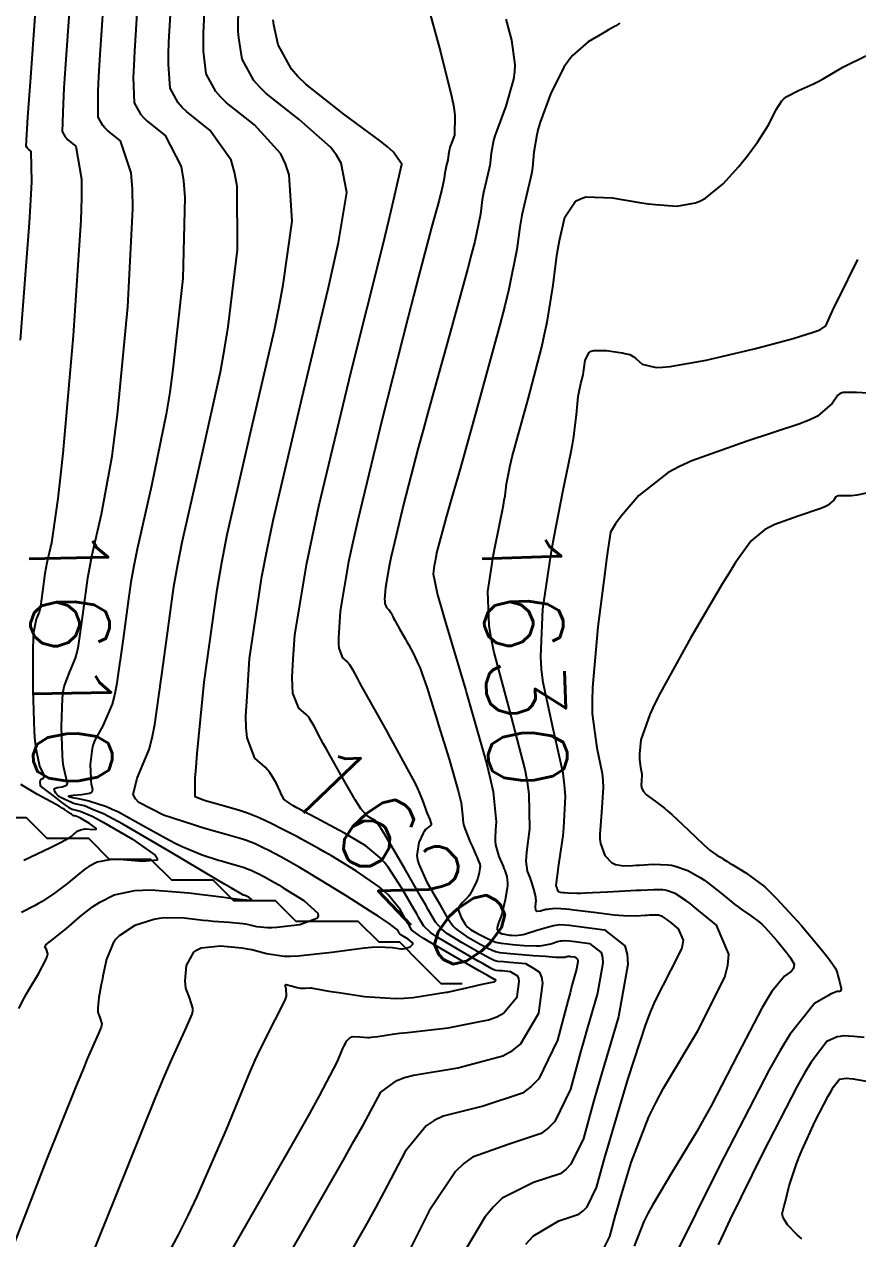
# Model space of a CAD drawing. Header units: metres. Extents: x 837475 to 838479, y 1189012 to 1191015.
# Drawn here: x 837720.9 to 837761.1, y 1190367.7 to 1190426.3 of the extents above; entities that cross this region are included whole.
import ezdxf

# ---------------------------------------------------------------- set-up
doc = ezdxf.new("R2010")
doc.units = ezdxf.units.M
doc.header["$LTSCALE"] = 0.3
for name, color, linetype in [('COTAS 10', 1, 'Continuous'), ('COTAS INT', 252, 'Continuous'), ('DRENAJE', 5, 'Continuous')]:
    doc.layers.add(name, color=color, linetype=linetype)
doc.styles.get("Standard").update_dxf_attribs({"font": 'simplex.shx'})

msp = doc.modelspace()

# ---------------------------------------------------------------- linework, layer by layer
at = {"layer": 'COTAS 10'}
for points in [[(837723.245, 1190428.929), (837722.905, 1190424.142), (837722.845, 1190423.209), (837722.8, 1190422.446), (837722.758, 1190421.109), (837722.894, 1190420.864), (837722.959, 1190420.789), (837723.037, 1190420.712), (837723.422, 1190420.41), (837723.684, 1190418.815), (837723.685, 1190417.923), (837723.655, 1190416.835), (837723.289, 1190411.281), (837722.946, 1190407.426), (837722.782, 1190405.593), (837722.663, 1190404.421), (837722.554, 1190403.425), (837722.241, 1190401.281), (837722.021, 1190400.311), (837721.972, 1190400.055), (837721.928, 1190399.803), (837721.808, 1190398.939), (837721.708, 1190398.228), (837721.675, 1190398.075), (837721.641, 1190397.94), (837721.499, 1190397.606), (837721.38, 1190396.958), (837721.361, 1190396.625), (837721.346, 1190396.225), (837721.34, 1190394.222), (837721.41, 1190392.171), (837721.443, 1190391.74), (837721.482, 1190391.367), (837721.672, 1190390.517), (837721.834, 1190390.142), (837721.855, 1190390.069), (837721.866, 1190390.01), (837721.821, 1190389.911), (837721.732, 1190389.877), (837721.716, 1190389.86), (837721.703, 1190389.839), (837721.686, 1190389.734), (837721.691, 1190389.631), (837721.693, 1190389.611), (837721.694, 1190389.595), (837721.697, 1190389.568), (837721.791, 1190389.493), (837721.85, 1190389.447), (837721.923, 1190389.39), (837722.304, 1190389.093), (837722.711, 1190388.78), (837722.8, 1190388.714), (837722.879, 1190388.657), (837723.08, 1190388.522), (837723.245, 1190388.448), (837723.304, 1190388.429), (837723.365, 1190388.41), (837723.63, 1190388.347), (837724.196, 1190388.103), (837724.448, 1190387.97), (837724.742, 1190387.809), (837726.146, 1190386.993), (837727.239, 1190386.22), (837727.337, 1190386.086), (837727.345, 1190385.987), (837726.635, 1190385.919), (837725.515, 1190386.01), (837725.265, 1190386.012), (837725.041, 1190386.003), (837724.451, 1190385.884), (837724.051, 1190385.679), (837723.948, 1190385.615), (837723.848, 1190385.548), (837723.513, 1190385.282), (837723.149, 1190384.971), (837723.03, 1190384.877), (837722.904, 1190384.778), (837722.384, 1190384.39), (837721.793, 1190383.994), (837721.622, 1190383.891), (837721.448, 1190383.791), (837720.791, 1190383.452)], [(837728.362, 1190362.676), (837731.278, 1190367.765), (837734.128, 1190372.769), (837734.691, 1190373.774), (837735.157, 1190374.614), (837736.026, 1190376.274), (837736.237, 1190376.782), (837736.287, 1190376.897), (837736.334, 1190377), (837736.478, 1190377.279), (837736.649, 1190377.432), (837736.714, 1190377.457), (837736.787, 1190377.474), (837737.113, 1190377.47), (837737.473, 1190377.44), (837737.568, 1190377.44), (837737.66, 1190377.444), (837737.973, 1190377.488), (837738.676, 1190377.592), (837739.013, 1190377.634), (837739.413, 1190377.681), (837741.371, 1190377.897), (837742.728, 1190378.164), (837742.729, 1190378.164), (837743.318, 1190378.279), (837743.71, 1190378.431), (837744.039, 1190378.602), (837744.693, 1190379.387), (837744.79, 1190380.13), (837744.766, 1190380.275), (837744.721, 1190380.394), (837744.378, 1190380.606), (837743.976, 1190380.64), (837743.894, 1190380.648), (837743.825, 1190380.654), (837743.683, 1190380.667), (837743.616, 1190380.683), (837743.595, 1190380.691), (837743.572, 1190380.7), (837743.477, 1190380.744), (837743.164, 1190380.919), (837743.003, 1190381.01), (837742.809, 1190381.12), (837741.841, 1190381.673), (837740.87, 1190382.257), (837740.675, 1190382.386), (837740.511, 1190382.502), (837740.186, 1190382.804), (837739.957, 1190383.208), (837739.854, 1190383.388), (837739.733, 1190383.597), (837739.157, 1190384.598), (837738.468, 1190385.643), (837738.277, 1190385.879), (837738.087, 1190386.093), (837737.398, 1190386.673), (837736.615, 1190387.138), (837736.364, 1190387.28), (837736.1, 1190387.426), (837735.023, 1190388.001), (837734.07, 1190388.51), (837733.884, 1190388.617), (837733.73, 1190388.707), (837733.455, 1190388.909), (837733.361, 1190389.092), (837733.322, 1190389.172), (837733.278, 1190389.265), (837733.069, 1190389.704), (837732.764, 1190390.203), (837732.658, 1190390.333), (837732.542, 1190390.461), (837732.048, 1190390.893), (837731.671, 1190391.881), (837731.629, 1190392.359), (837731.615, 1190392.925), (837731.675, 1190393.878), (837731.789, 1190395.708), (837732.387, 1190399.664), (837732.639, 1190400.969), (837732.929, 1190402.366), (837734.288, 1190408.168), (837735.601, 1190413.593), (837735.862, 1190414.752), (837736.079, 1190415.762), (837736.489, 1190418.168), (837736.208, 1190419.582), (837735.988, 1190419.967), (837735.708, 1190420.348), (837734.182, 1190421.698), (837732.589, 1190422.952), (837732.265, 1190423.272), (837731.993, 1190423.581), (837731.433, 1190424.597), (837731.27, 1190425.628), (837731.248, 1190425.945), (837731.236, 1190426.276), (837731.275, 1190427.588)], [(837745.115, 1190367.462), (837745.479, 1190367.871), (837746.694, 1190368.588), (837747.665, 1190368.91), (837747.876, 1190369.07), (837748.062, 1190369.261), (837748.525, 1190370.206), (837748.939, 1190371.707), (837749.095, 1190372.248), (837749.268, 1190372.844), (837750.039, 1190375.448), (837750.898, 1190378.053), (837751.126, 1190378.649), (837751.35, 1190379.191), (837752.122, 1190380.696), (837752.629, 1190381.7), (837752.685, 1190381.925), (837752.705, 1190382.128), (837752.473, 1190382.673), (837752.068, 1190383.006), (837751.979, 1190383.075), (837751.9, 1190383.134), (837751.698, 1190383.265), (837751.553, 1190383.316), (837751.51, 1190383.325), (837751.466, 1190383.332), (837751.297, 1190383.337), (837751.057, 1190383.324), (837750.968, 1190383.319), (837750.869, 1190383.313), (837750.432, 1190383.29), (837749.814, 1190383.298), (837749.6, 1190383.313), (837749.369, 1190383.334), (837748.382, 1190383.455), (837747.429, 1190383.579), (837747.219, 1190383.602), (837747.032, 1190383.62), (837746.552, 1190383.644), (837746.241, 1190383.621), (837746.161, 1190383.61), (837746.083, 1190383.596), (837745.824, 1190383.529), (837745.64, 1190383.514), (837745.61, 1190383.533), (837745.588, 1190383.562), (837745.583, 1190383.752), (837745.604, 1190384.035), (837745.597, 1190384.123), (837745.586, 1190384.215), (837745.504, 1190384.584), (837745.386, 1190384.957), (837745.352, 1190385.053), (837745.319, 1190385.145), (837745.195, 1190385.448), (837745.134, 1190385.932), (837745.14, 1190386.137), (837745.157, 1190386.374), (837745.3, 1190387.487), (837745.277, 1190389.169), (837745.188, 1190389.765), (837745.065, 1190390.417), (837744.323, 1190393.239), (837743.572, 1190396.053), (837743.442, 1190396.7), (837743.347, 1190397.29), (837743.286, 1190398.941), (837743.466, 1190400.198), (837743.522, 1190400.539), (837743.581, 1190400.876), (837743.818, 1190402.07), (837744.029, 1190403.1), (837744.071, 1190403.333), (837744.107, 1190403.545), (837744.181, 1190404.126), (837744.358, 1190405.017), (837744.459, 1190405.425), (837744.583, 1190405.902), (837744.742, 1190406.479), (837745.218, 1190408.209), (837745.879, 1190410.731), (837746.019, 1190411.346), (837746.14, 1190411.923), (837746.422, 1190413.704), (837746.606, 1190415.145), (837746.665, 1190415.509), (837746.728, 1190415.857), (837746.986, 1190416.986), (837747.509, 1190417.756), (837747.74, 1190417.877), (837748.007, 1190417.959), (837749.281, 1190417.923), (837750.68, 1190417.681), (837751.026, 1190417.634), (837751.355, 1190417.594), (837752.393, 1190417.52), (837753.295, 1190417.672), (837753.538, 1190417.775), (837753.778, 1190417.905), (837754.62, 1190418.595), (837755.377, 1190419.427), (837755.562, 1190419.647), (837755.738, 1190419.863), (837756.287, 1190420.603), (837756.714, 1190421.273), (837756.813, 1190421.444), (837756.904, 1190421.609), (837757.161, 1190422.152), (837757.451, 1190422.601), (837757.563, 1190422.708), (837757.689, 1190422.806), (837758.254, 1190423.097), (837758.98, 1190423.413), (837759.206, 1190423.528), (837759.443, 1190423.655), (837760.391, 1190424.211), (837761.507, 1190424.763)], [(837758.419, 1190367.728), (837758.199, 1190367.917), (837757.726, 1190368.406), (837757.551, 1190368.692), (837757.519, 1190368.754), (837757.495, 1190368.807), (837757.467, 1190368.934), (837757.531, 1190369.185), (837757.565, 1190369.317), (837757.606, 1190369.476), (837757.812, 1190370.273), (837758.158, 1190371.344), (837758.287, 1190371.675), (837758.43, 1190372.022), (837759.067, 1190373.399), (837759.691, 1190374.607), (837759.826, 1190374.847), (837759.944, 1190375.046), (837760.235, 1190375.423), (837760.573, 1190375.47), (837760.721, 1190375.461), (837760.894, 1190375.442), (837761.713, 1190375.295)]]:
    msp.add_lwpolyline(points, dxfattribs=at)
at = {"layer": 'COTAS INT'}
for points in [[(837720.662, 1190378.824), (837720.943, 1190379.368), (837721.041, 1190379.545), (837721.148, 1190379.733), (837721.61, 1190380.509), (837721.985, 1190381.206), (837722.039, 1190381.345), (837722.07, 1190381.46), (837722.001, 1190381.678), (837721.922, 1190381.797), (837721.948, 1190381.849), (837721.994, 1190381.909), (837722.333, 1190382.197), (837722.82, 1190382.57), (837722.96, 1190382.684), (837723.102, 1190382.802), (837723.633, 1190383.269), (837724.215, 1190383.731), (837724.389, 1190383.847), (837724.568, 1190383.958), (837725.263, 1190384.315), (837726.259, 1190384.525), (837726.629, 1190384.543), (837727.04, 1190384.544), (837728.861, 1190384.4), (837730.55, 1190384.193), (837730.876, 1190384.153), (837731.142, 1190384.121), (837731.592, 1190384.068), (837731.637, 1190384.064), (837731.648, 1190384.062), (837731.657, 1190384.06), (837731.685, 1190384.053), (837731.72, 1190384.05), (837731.735, 1190384.05), (837731.751, 1190384.051), (837731.829, 1190384.061), (837731.886, 1190384.081), (837731.89, 1190384.09), (837731.889, 1190384.099), (837731.842, 1190384.142), (837731.773, 1190384.185), (837731.758, 1190384.194), (837731.744, 1190384.202), (837731.71, 1190384.222), (837731.689, 1190384.233), (837731.684, 1190384.235), (837731.679, 1190384.238), (837731.665, 1190384.244), (837731.645, 1190384.252), (837731.639, 1190384.254), (837731.615, 1190384.261), (837731.58, 1190384.271), (837731.569, 1190384.274), (837731.556, 1190384.278), (837731.501, 1190384.296), (837730.92, 1190384.63), (837730.576, 1190384.833), (837730.152, 1190385.085), (837727.958, 1190386.392), (837725.676, 1190387.717), (837725.196, 1190387.978), (837724.782, 1190388.194), (837724.189, 1190388.446), (837723.836, 1190388.595), (837723.376, 1190388.705), (837723.268, 1190388.738), (837723.168, 1190388.771), (837722.88, 1190388.9), (837722.689, 1190389.011), (837722.652, 1190389.034), (837722.62, 1190389.052), (837722.56, 1190389.09), (837722.533, 1190389.118), (837722.523, 1190389.13), (837722.511, 1190389.144), (837722.457, 1190389.213), (837722.407, 1190389.292), (837722.397, 1190389.312), (837722.389, 1190389.332), (837722.374, 1190389.401), (837722.431, 1190389.459), (837722.467, 1190389.473), (837722.513, 1190389.486), (837722.755, 1190389.522), (837722.967, 1190389.605), (837722.995, 1190389.648), (837723.009, 1190389.698), (837722.946, 1190389.951), (837722.82, 1190390.515), (837722.794, 1190390.762), (837722.772, 1190391.048), (837722.726, 1190392.407), (837722.773, 1190393.793), (837722.81, 1190394.095), (837722.856, 1190394.362), (837723.111, 1190395.032), (837723.405, 1190395.724), (837723.477, 1190396.004), (837723.544, 1190396.324), (837723.752, 1190397.797), (837724, 1190399.592), (837724.092, 1190400.114), (837724.195, 1190400.646), (837724.65, 1190402.658), (837725.164, 1190405.458), (837725.303, 1190406.488), (837725.423, 1190407.472), (837725.441, 1190407.627), (837725.929, 1190412.658), (837726.166, 1190417.385), (837726.146, 1190418.331), (837726.089, 1190419.121), (837725.574, 1190420.667), (837724.948, 1190421.16), (837724.82, 1190421.286), (837724.713, 1190421.407), (837724.493, 1190421.807), (837724.494, 1190423.083), (837724.526, 1190423.756), (837724.571, 1190424.569), (837724.851, 1190428.661)], [(837720.745, 1190411.061), (837721.18, 1190416.714), (837721.249, 1190417.803), (837721.294, 1190418.686), (837721.27, 1190420.152), (837721.127, 1190420.264), (837721.098, 1190420.293), (837721.074, 1190420.321), (837721.024, 1190420.412), (837721.106, 1190421.81), (837721.165, 1190422.662), (837721.239, 1190423.715), (837721.64, 1190429.197)], [(837726.457, 1190428.393), (837726.238, 1190424.996), (837726.206, 1190424.303), (837726.188, 1190423.719), (837726.228, 1190422.504), (837726.533, 1190421.951), (837726.682, 1190421.783), (837726.858, 1190421.608), (837727.726, 1190420.925), (837728.494, 1190419.428), (837728.606, 1190418.74), (837728.676, 1190417.934), (837728.569, 1190414.036), (837728.1, 1190409.661), (837727.943, 1190408.554), (837727.773, 1190407.492), (837727.06, 1190404.036), (837726.368, 1190400.981), (837726.213, 1190400.173), (837726.073, 1190399.381), (837725.963, 1190398.578), (837725.697, 1190396.656), (837725.38, 1190394.419), (837725.278, 1190393.934), (837725.169, 1190393.508), (837724.723, 1190392.458), (837724.332, 1190391.765), (837724.259, 1190391.565), (837724.2, 1190391.361), (837724.112, 1190390.592), (837724.135, 1190389.924), (837724.146, 1190389.784), (837724.158, 1190389.663), (837724.22, 1190389.386), (837724.184, 1190389.255), (837724.135, 1190389.226), (837724.069, 1190389.2), (837723.689, 1190389.133), (837723.294, 1190389.094), (837723.219, 1190389.087), (837723.158, 1190389.08), (837723.062, 1190389.068), (837723.063, 1190389.065), (837723.063, 1190389.064), (837723.064, 1190389.062), (837723.067, 1190389.058), (837723.074, 1190389.051), (837723.077, 1190389.05), (837723.088, 1190389.043), (837723.242, 1190389.008), (837723.335, 1190388.988), (837723.449, 1190388.965), (837724.042, 1190388.844), (837724.894, 1190388.569), (837725.137, 1190388.464), (837725.172, 1190388.448), (837725.467, 1190388.307), (837726.682, 1190387.638), (837727.926, 1190386.94), (837728.24, 1190386.782), (837728.54, 1190386.639), (837729.511, 1190386.247), (837730.299, 1190385.99), (837730.483, 1190385.932), (837730.653, 1190385.88), (837731.142, 1190385.738), (837731.491, 1190385.638), (837731.573, 1190385.613), (837731.648, 1190385.588), (837731.862, 1190385.504), (837732.065, 1190385.408), (837732.132, 1190385.374), (837732.205, 1190385.338), (837732.507, 1190385.183), (837733.002, 1190384.902), (837733.196, 1190384.786), (837733.414, 1190384.654), (837734.407, 1190384.04), (837735.079, 1190383.421), (837735.095, 1190383.287), (837735.037, 1190383.168), (837734.212, 1190382.87), (837733.1, 1190382.736), (837732.862, 1190382.72), (837732.653, 1190382.713), (837732.147, 1190382.766), (837731.754, 1190382.866), (837731.616, 1190382.89), (837731.465, 1190382.911), (837730.814, 1190382.971), (837730.034, 1190383.032), (837729.802, 1190383.054), (837729.563, 1190383.078), (837728.641, 1190383.183), (837727.687, 1190383.201), (837727.428, 1190383.171), (837727.172, 1190383.125), (837726.264, 1190382.83), (837725.51, 1190382.34), (837725.35, 1190382.171), (837725.211, 1190381.987), (837724.889, 1190381.202), (837724.722, 1190380.384), (837724.681, 1190380.18), (837724.642, 1190379.985), (837724.523, 1190379.363), (837724.469, 1190378.867), (837724.472, 1190378.752), (837724.483, 1190378.647), (837724.584, 1190378.351), (837724.663, 1190378.093), (837724.66, 1190378.012), (837724.645, 1190377.927), (837724.499, 1190377.587), (837723.981, 1190376.43), (837723.732, 1190375.83), (837723.436, 1190375.109), (837721.984, 1190371.496), (837720.464, 1190367.554)], [(837723.379, 1190364.911), (837725.327, 1190369.727), (837727.249, 1190374.491), (837727.649, 1190375.458), (837727.993, 1190376.271), (837728.759, 1190377.933), (837729.023, 1190378.55), (837729.05, 1190378.704), (837729.056, 1190378.851), (837728.913, 1190379.319), (837728.722, 1190379.818), (837728.698, 1190379.983), (837728.687, 1190380.16), (837728.755, 1190380.9), (837729.099, 1190381.543), (837729.262, 1190381.659), (837729.455, 1190381.749), (837730.396, 1190381.851), (837731.426, 1190381.749), (837731.674, 1190381.711), (837731.906, 1190381.669), (837732.61, 1190381.479), (837733.456, 1190381.357), (837733.778, 1190381.358), (837734.137, 1190381.374), (837735.752, 1190381.554), (837737.335, 1190381.756), (837737.675, 1190381.785), (837737.972, 1190381.803), (837738.69, 1190381.772), (837739.087, 1190381.71), (837739.182, 1190381.71), (837739.271, 1190381.716), (837739.323, 1190381.732), (837739.538, 1190381.796), (837739.659, 1190381.931), (837739.657, 1190381.972), (837739.638, 1190382.014), (837739.441, 1190382.176), (837739.197, 1190382.319), (837739.149, 1190382.348), (837739.11, 1190382.373), (837739.042, 1190382.424), (837739.018, 1190382.465), (837739.007, 1190382.484), (837738.995, 1190382.505), (837738.935, 1190382.609), (837738.517, 1190382.934), (837738.278, 1190383.095), (837737.986, 1190383.288), (837737.61, 1190383.527), (837736.487, 1190384.24), (837734.875, 1190385.235), (837734.512, 1190385.453), (837734.185, 1190385.647), (837733.304, 1190386.144), (837732.721, 1190386.443), (837732.451, 1190386.578), (837732.059, 1190386.764), (837731.645, 1190386.925), (837731.501, 1190386.973), (837731.344, 1190387.023), (837730.669, 1190387.215), (837729.742, 1190387.483), (837729.427, 1190387.581), (837729.085, 1190387.688), (837727.637, 1190388.159), (837726.461, 1190388.758), (837726.29, 1190388.946), (837726.186, 1190389.143), (837726.373, 1190389.936), (837726.947, 1190391.312), (837727.089, 1190391.877), (837727.222, 1190392.522), (837727.641, 1190395.514), (837728.145, 1190399.17), (837728.333, 1190400.232), (837728.542, 1190401.316), (837729.469, 1190405.413), (837730.383, 1190409.526), (837730.583, 1190410.62), (837730.76, 1190411.694), (837731.209, 1190415.413), (837731.187, 1190418.483), (837731.067, 1190419.149), (837730.898, 1190419.735), (837729.878, 1190421.183), (837728.768, 1190422.056), (837728.543, 1190422.279), (837728.353, 1190422.494), (837727.963, 1190423.202), (837727.882, 1190424.355), (837727.887, 1190424.851), (837727.904, 1190425.423), (837728.063, 1190428.125)], [(837726.499, 1190364.475), (837728.362, 1190367.914), (837728.826, 1190368.843), (837729.268, 1190369.763), (837730.677, 1190373), (837731.804, 1190375.74), (837732.068, 1190376.346), (837732.312, 1190376.885), (837733.019, 1190378.28), (837733.45, 1190379.098), (837733.52, 1190379.273), (837733.568, 1190379.426), (837733.563, 1190379.795), (837733.509, 1190379.952), (837733.527, 1190379.971), (837733.559, 1190379.981), (837733.791, 1190379.929), (837734.093, 1190379.84), (837734.168, 1190379.825), (837734.24, 1190379.816), (837734.47, 1190379.817), (837734.692, 1190379.828), (837734.759, 1190379.825), (837734.828, 1190379.818), (837735.096, 1190379.769), (837735.611, 1190379.672), (837735.835, 1190379.635), (837736.095, 1190379.594), (837737.33, 1190379.41), (837738.828, 1190379.312), (837739.253, 1190379.325), (837739.683, 1190379.356), (837741.277, 1190379.612), (837741.334, 1190379.625), (837742.605, 1190379.912), (837742.868, 1190379.97), (837743.085, 1190380.018), (837743.494, 1190380.1), (837743.587, 1190380.118), (837743.605, 1190380.125), (837743.621, 1190380.133), (837743.652, 1190380.171), (837743.657, 1190380.206), (837743.656, 1190380.213), (837743.653, 1190380.219), (837743.637, 1190380.229), (837743.618, 1190380.23), (837743.614, 1190380.231), (837743.611, 1190380.231), (837743.604, 1190380.232), (837743.601, 1190380.233), (837743.599, 1190380.233), (837743.594, 1190380.235), (837743.292, 1190380.408), (837742.869, 1190380.65), (837741.642, 1190381.352), (837740.404, 1190382.076), (837740.162, 1190382.224), (837739.964, 1190382.349), (837739.614, 1190382.614), (837739.487, 1190382.837), (837739.43, 1190382.936), (837739.364, 1190383.051), (837739.046, 1190383.604), (837738.492, 1190384.288), (837738.278, 1190384.487), (837738.036, 1190384.69), (837736.942, 1190385.457), (837735.736, 1190386.191), (837735.423, 1190386.375), (837735.12, 1190386.549), (837734.3, 1190386.997), (837734.102, 1190387.104), (837733.237, 1190387.548), (837733.03, 1190387.652), (837732.836, 1190387.748), (837732.256, 1190388.024), (837731.686, 1190388.251), (837731.499, 1190388.315), (837731.299, 1190388.38), (837730.473, 1190388.618), (837729.722, 1190388.829), (837729.569, 1190388.876), (837729.44, 1190388.919), (837729.175, 1190389.031), (837729.175, 1190389.929), (837729.213, 1190390.467), (837729.268, 1190391.129), (837729.606, 1190394.567), (837730.226, 1190399.03), (837730.459, 1190400.339), (837730.718, 1190401.681), (837731.878, 1190406.791), (837732.992, 1190411.56), (837733.222, 1190412.686), (837733.419, 1190413.728), (837733.849, 1190416.791), (837733.697, 1190419.033), (837733.528, 1190419.558), (837733.303, 1190420.041), (837732.03, 1190421.441), (837730.679, 1190422.504), (837730.404, 1190422.776), (837730.173, 1190423.037), (837729.698, 1190423.9), (837729.576, 1190424.991), (837729.567, 1190425.398), (837729.57, 1190425.85), (837729.669, 1190427.857)], [(837740.366, 1190427.238), (837741, 1190424.958), (837741.551, 1190422.754), (837741.637, 1190422.287), (837741.695, 1190421.882), (837741.664, 1190420.936), (837741.488, 1190420.468), (837741.454, 1190420.364), (837741.426, 1190420.271), (837741.38, 1190420.028), (837741.364, 1190419.845), (837741.355, 1190419.789), (837741.344, 1190419.732), (837741.292, 1190419.51), (837741.234, 1190419.266), (837741.221, 1190419.195), (837741.208, 1190419.123), (837741.172, 1190418.851), (837741.062, 1190418.317), (837741.003, 1190418.08), (837740.931, 1190417.805), (837740.568, 1190416.488), (837739.932, 1190414.116), (837739.688, 1190413.176), (837739.415, 1190412.112), (837738.184, 1190407.243), (837737.007, 1190402.373), (837736.769, 1190401.308), (837736.568, 1190400.367), (837736.157, 1190397.991), (837736.075, 1190396.688), (837736.082, 1190396.423), (837736.101, 1190396.2), (837736.278, 1190395.737), (837736.509, 1190395.535), (837736.563, 1190395.475), (837736.613, 1190395.414), (837736.756, 1190395.18), (837736.977, 1190394.754), (837737.077, 1190394.571), (837737.192, 1190394.361), (837737.746, 1190393.367), (837738.386, 1190392.222), (837738.556, 1190391.916), (837738.723, 1190391.616), (837739.299, 1190390.57), (837739.771, 1190389.678), (837739.872, 1190389.473), (837739.928, 1190389.356), (837739.959, 1190389.288), (837740.169, 1190388.771), (837740.292, 1190388.405), (837740.326, 1190388.313), (837740.359, 1190388.226), (837740.478, 1190387.947), (837740.544, 1190387.74), (837740.544, 1190387.698), (837740.535, 1190387.662), (837740.439, 1190387.588), (837740.273, 1190387.455), (837740.221, 1190387.381), (837740.166, 1190387.292), (837739.946, 1190386.84), (837739.862, 1190386.207), (837739.893, 1190386.004), (837739.948, 1190385.789), (837740.344, 1190384.914), (837740.829, 1190384.068), (837740.941, 1190383.873), (837741.043, 1190383.693), (837741.33, 1190383.184), (837741.605, 1190382.807), (837741.7, 1190382.711), (837741.802, 1190382.619), (837742.239, 1190382.315), (837742.69, 1190382.061), (837742.802, 1190381.999), (837742.908, 1190381.94), (837743.244, 1190381.761), (837743.517, 1190381.633), (837743.584, 1190381.607), (837743.647, 1190381.585), (837743.842, 1190381.538), (837744.195, 1190381.504), (837744.357, 1190381.489), (837744.548, 1190381.472), (837745.47, 1190381.393), (837746.067, 1190381.348), (837746.377, 1190381.324), (837746.558, 1190381.313), (837746.708, 1190381.306), (837746.997, 1190381.312), (837747.076, 1190381.337), (837747.094, 1190381.342), (837747.11, 1190381.345), (837747.154, 1190381.352), (837747.22, 1190381.347), (837747.251, 1190381.344), (837747.286, 1190381.339), (837747.458, 1190381.316), (837747.598, 1190381.207), (837747.613, 1190381.149), (837747.619, 1190381.078), (837747.554, 1190380.722), (837747.334, 1190379.932), (837747.242, 1190379.588), (837747.136, 1190379.189), (837746.639, 1190377.297), (837745.732, 1190375.444), (837745.367, 1190375.07), (837744.954, 1190374.756), (837743.05, 1190374.125), (837741.119, 1190373.644), (837740.689, 1190373.425), (837740.304, 1190373.168), (837739.287, 1190371.929), (837738.266, 1190369.968), (837737.877, 1190369.256), (837737.442, 1190368.469), (837735.488, 1190365.019)], [(837733.722, 1190366.983), (837736.305, 1190371.507), (837736.825, 1190372.426), (837737.261, 1190373.201), (837738.128, 1190374.792), (837738.888, 1190375.366), (837739.256, 1190375.5), (837739.692, 1190375.622), (837741.835, 1190375.971), (837744.007, 1190376.543), (837744.462, 1190376.806), (837744.853, 1190377.114), (837745.734, 1190378.603), (837745.923, 1190380.053), (837745.877, 1190380.337), (837745.789, 1190380.569), (837745.462, 1190380.771), (837745.118, 1190380.983), (837744.334, 1190381.05), (837744.174, 1190381.064), (837744.04, 1190381.076), (837743.763, 1190381.103), (837743.632, 1190381.134), (837743.589, 1190381.149), (837743.545, 1190381.167), (837743.361, 1190381.253), (837743.036, 1190381.43), (837742.902, 1190381.504), (837742.75, 1190381.59), (837742.04, 1190381.994), (837741.336, 1190382.438), (837741.187, 1190382.549), (837741.058, 1190382.655), (837740.758, 1190382.994), (837740.426, 1190383.579), (837740.277, 1190383.839), (837740.103, 1190384.142), (837739.267, 1190385.593), (837738.444, 1190386.997), (837738.277, 1190387.271), (837738.137, 1190387.495), (837737.853, 1190387.889), (837737.728, 1190387.963), (837737.688, 1190387.986), (837737.646, 1190388.009), (837737.474, 1190388.101), (837737.163, 1190388.465), (837737.034, 1190388.66), (837736.885, 1190388.896), (837736.189, 1190390.09), (837735.494, 1190391.339), (837735.346, 1190391.61), (837735.218, 1190391.849), (837734.913, 1190392.442), (837734.688, 1190392.808), (837734.611, 1190392.904), (837734.526, 1190392.998), (837734.163, 1190393.315), (837733.886, 1190394.04), (837733.855, 1190394.391), (837733.845, 1190394.807), (837733.9, 1190395.674), (837733.973, 1190396.85), (837734.548, 1190400.297), (837734.819, 1190401.599), (837735.139, 1190403.05), (837736.697, 1190409.545), (837738.211, 1190415.627), (837738.502, 1190416.818), (837738.738, 1190417.796), (837739.129, 1190419.545), (837738.718, 1190420.132), (837738.449, 1190420.375), (837738.112, 1190420.654), (837736.334, 1190421.956), (837734.499, 1190423.4), (837734.126, 1190423.769), (837733.812, 1190424.124), (837733.168, 1190425.295), (837732.964, 1190426.264), (837732.929, 1190426.492)], [(837744.145, 1190426.53), (837744.425, 1190425.523), (837744.58, 1190424.334), (837744.563, 1190423.991), (837744.52, 1190423.642), (837744.148, 1190422.333), (837743.709, 1190421.167), (837743.624, 1190420.908), (837743.555, 1190420.676), (837743.44, 1190420.07), (837743.399, 1190419.612), (837743.377, 1190419.475), (837743.351, 1190419.332), (837743.22, 1190418.778), (837743.077, 1190418.17), (837743.043, 1190417.994), (837743.012, 1190417.814), (837742.922, 1190417.135), (837742.647, 1190415.805), (837742.499, 1190415.215), (837742.32, 1190414.529), (837741.415, 1190411.247), (837740.403, 1190407.623), (837740.158, 1190406.721), (837739.927, 1190405.863), (837739.216, 1190403.128), (837738.708, 1190401.025), (837738.605, 1190400.565), (837738.518, 1190400.158), (837738.34, 1190399.133), (837738.305, 1190398.57), (837738.308, 1190398.455), (837738.316, 1190398.359), (837738.393, 1190398.159), (837738.493, 1190398.072), (837738.516, 1190398.046), (837738.537, 1190398.02), (837738.599, 1190397.919), (837738.695, 1190397.735), (837738.738, 1190397.656), (837738.787, 1190397.565), (837739.027, 1190397.136), (837739.303, 1190396.641), (837739.376, 1190396.509), (837739.448, 1190396.379), (837739.697, 1190395.928), (837739.943, 1190395.408), (837740.014, 1190395.236), (837740.085, 1190395.05), (837740.35, 1190394.276), (837740.677, 1190393.23), (837740.787, 1190392.873), (837740.906, 1190392.487), (837741.408, 1190390.85), (837741.848, 1190389.325), (837741.928, 1190389.01), (837741.99, 1190388.741), (837742.064, 1190388.159), (837742.093, 1190387.789), (837742.128, 1190387.654), (837742.173, 1190387.506), (837742.432, 1190386.855), (837742.537, 1190386.622), (837742.705, 1190386.241), (837742.759, 1190386.116), (837742.804, 1190386.011), (837742.891, 1190385.793), (837742.902, 1190385.675), (837742.901, 1190385.632), (837742.896, 1190385.585), (837742.862, 1190385.38), (837742.789, 1190385.122), (837742.76, 1190385.042), (837742.727, 1190384.958), (837742.578, 1190384.624), (837742.389, 1190384.3), (837742.331, 1190384.222), (837742.272, 1190384.15), (837742.038, 1190383.933), (837741.879, 1190383.713), (837741.867, 1190383.639), (837741.868, 1190383.559), (837741.988, 1190383.221), (837742.184, 1190382.903), (837742.234, 1190382.835), (837742.281, 1190382.776), (837742.437, 1190382.637), (837742.63, 1190382.531), (837742.701, 1190382.493), (837742.78, 1190382.451), (837743.127, 1190382.27), (837743.49, 1190382.1), (837743.579, 1190382.065), (837743.663, 1190382.036), (837743.921, 1190381.974), (837744.229, 1190381.942), (837744.343, 1190381.931), (837744.47, 1190381.919), (837745.034, 1190381.87), (837745.624, 1190381.85), (837745.768, 1190381.857), (837745.904, 1190381.869), (837746.322, 1190381.956), (837746.64, 1190382.055), (837746.712, 1190382.074), (837746.777, 1190382.089), (837746.85, 1190382.101), (837746.953, 1190382.116), (837747.221, 1190382.096), (837747.343, 1190382.082), (837747.487, 1190382.064), (837748.18, 1190381.97), (837748.743, 1190381.532), (837748.806, 1190381.297), (837748.827, 1190381.013), (837748.566, 1190379.577), (837748.047, 1190377.796), (837747.905, 1190377.294), (837747.765, 1190376.789), (837747.268, 1190374.934), (837746.509, 1190373.383), (837746.204, 1190373.07), (837745.858, 1190372.808), (837744.265, 1190372.28), (837742.547, 1190371.666), (837742.122, 1190371.349), (837741.719, 1190370.969), (837740.447, 1190369.067), (837739.27, 1190366.735)], [(837749.65, 1190426.334), (837749.449, 1190426.206), (837749.104, 1190426.01), (837748.968, 1190425.932), (837748.815, 1190425.844), (837748.117, 1190425.443), (837747.344, 1190424.77), (837747.145, 1190424.512), (837746.951, 1190424.222), (837746.302, 1190422.914), (837745.808, 1190421.563), (837745.712, 1190421.247), (837745.634, 1190420.956), (837745.499, 1190420.112), (837745.434, 1190419.38), (837745.399, 1190419.16), (837745.358, 1190418.933), (837745.148, 1190418.047), (837744.919, 1190417.074), (837744.865, 1190416.792), (837744.816, 1190416.505), (837744.672, 1190415.419), (837744.294, 1190413.514), (837744.097, 1190412.71), (837743.86, 1190411.786), (837742.67, 1190407.447), (837742.377, 1190406.409), (837741.938, 1190404.854), (837741.502, 1190403.311), (837741.278, 1190402.514), (837741.098, 1190401.869), (837740.809, 1190400.799), (837740.795, 1190400.686), (837740.788, 1190400.645), (837740.78, 1190400.6), (837740.739, 1190400.401), (837740.693, 1190400.17), (837740.671, 1190400.038), (837740.636, 1190399.795), (837740.86, 1190398.781), (837741.012, 1190398.229), (837741.203, 1190397.559), (837742.22, 1190394.16), (837742.257, 1190394.033), (837743.217, 1190390.654), (837743.397, 1190389.916), (837743.534, 1190389.28), (837743.682, 1190387.823), (837743.653, 1190387.439), (837743.625, 1190387.081), (837743.634, 1190386.896), (837743.654, 1190386.719), (837743.813, 1190386.152), (837744.012, 1190385.693), (837744.056, 1190385.584), (837744.095, 1190385.484), (837744.197, 1190385.188), (837744.229, 1190384.87), (837744.228, 1190384.848), (837744.223, 1190384.755), (837744.212, 1190384.629), (837744.121, 1190384.075), (837743.991, 1190383.521), (837743.956, 1190383.394), (837743.921, 1190383.278), (837743.798, 1190382.953), (837743.724, 1190382.736), (837743.721, 1190382.687), (837743.724, 1190382.642), (837743.799, 1190382.525), (837743.929, 1190382.452), (837743.967, 1190382.436), (837744.006, 1190382.423), (837744.157, 1190382.391), (837744.321, 1190382.373), (837744.368, 1190382.368), (837744.416, 1190382.363), (837744.597, 1190382.347), (837744.871, 1190382.376), (837744.978, 1190382.4), (837745.099, 1190382.431), (837745.647, 1190382.6), (837746.204, 1190382.773), (837746.207, 1190382.774), (837746.33, 1190382.806), (837746.443, 1190382.833), (837746.753, 1190382.88), (837747.222, 1190382.844), (837747.436, 1190382.82), (837747.688, 1190382.789), (837748.901, 1190382.625), (837749.889, 1190381.857), (837749.998, 1190381.445), (837750.036, 1190380.948), (837749.578, 1190378.432), (837748.759, 1190375.66), (837748.569, 1190375.001), (837748.394, 1190374.389), (837747.896, 1190372.57), (837747.286, 1190371.322), (837747.04, 1190371.07), (837746.761, 1190370.859), (837745.479, 1190370.434), (837743.974, 1190369.688), (837743.554, 1190369.274), (837743.134, 1190368.771), (837741.606, 1190366.205)], [(837748.839, 1190367.2), (837749.154, 1190367.843), (837749.435, 1190368.863), (837749.541, 1190369.231), (837749.659, 1190369.636), (837750.183, 1190371.407), (837751.044, 1190373.605), (837751.373, 1190374.28), (837751.741, 1190374.983), (837753.401, 1190377.761), (837754.706, 1190380.345), (837754.85, 1190380.926), (837754.901, 1190381.448), (837754.303, 1190382.851), (837753.261, 1190383.708), (837753.032, 1190383.886), (837752.829, 1190384.038), (837752.308, 1190384.376), (837751.935, 1190384.508), (837751.825, 1190384.531), (837751.711, 1190384.548), (837751.276, 1190384.56), (837750.658, 1190384.526), (837750.429, 1190384.514), (837750.175, 1190384.5), (837749.05, 1190384.438), (837747.975, 1190384.388), (837747.753, 1190384.381), (837747.563, 1190384.376), (837747.151, 1190384.385), (837746.974, 1190384.408), (837746.933, 1190384.412), (837746.896, 1190384.415), (837746.789, 1190384.419), (837746.716, 1190384.437), (837746.699, 1190384.45), (837746.684, 1190384.465), (837746.644, 1190384.548), (837746.615, 1190384.641), (837746.608, 1190384.663), (837746.6, 1190384.684), (837746.576, 1190384.745), (837746.615, 1190385.145), (837746.647, 1190385.379), (837746.689, 1190385.666), (837746.918, 1190387.151), (837746.939, 1190387.536), (837747.019, 1190389.059), (837746.98, 1190389.613), (837746.912, 1190390.179), (837746.426, 1190392.317), (837745.94, 1190394.548), (837745.873, 1190395.172), (837745.834, 1190395.799), (837745.936, 1190398.087), (837746.261, 1190400.357), (837746.362, 1190400.973), (837746.469, 1190401.583), (837746.896, 1190403.74), (837747.277, 1190405.599), (837747.355, 1190406.022), (837747.42, 1190406.404), (837747.44, 1190406.558), (837747.553, 1190407.453), (837747.618, 1190408.164), (837747.641, 1190408.335), (837747.665, 1190408.494), (837747.767, 1190408.97), (837747.868, 1190409.387), (837747.892, 1190409.509), (837747.913, 1190409.632), (837747.976, 1190410.098), (837748.164, 1190410.462), (837748.265, 1190410.522), (837748.388, 1190410.563), (837749.006, 1190410.563), (837749.638, 1190410.461), (837749.768, 1190410.437), (837749.88, 1190410.417), (837750.122, 1190410.361), (837750.284, 1190410.266), (837750.345, 1190410.221), (837750.412, 1190410.167), (837750.713, 1190409.905), (837751.397, 1190409.741), (837751.707, 1190409.75), (837752.068, 1190409.783), (837753.806, 1190410.094), (837755.712, 1190410.536), (837756.179, 1190410.65), (837756.619, 1190410.761), (837757.993, 1190411.131), (837758.967, 1190411.437), (837759.156, 1190411.508), (837759.31, 1190411.572), (837759.575, 1190411.753), (837759.833, 1190412.327), (837759.983, 1190412.639), (837760.166, 1190413.017), (837761.111, 1190414.938)], [(837761.88, 1190408.488), (837761.052, 1190408.531), (837760.404, 1190408.524), (837760.268, 1190408.476), (837760.15, 1190408.408), (837759.884, 1190407.999), (837759.168, 1190407.392), (837758.767, 1190407.2), (837758.278, 1190406.997), (837755.78, 1190406.179), (837753.111, 1190405.239), (837752.514, 1190404.96), (837751.978, 1190404.673), (837750.556, 1190403.567), (837749.726, 1190402.59), (837749.563, 1190402.383), (837749.43, 1190402.204), (837749.189, 1190401.79), (837749.066, 1190400.95), (837749.006, 1190400.502), (837748.935, 1190399.962), (837748.586, 1190397.233), (837748.321, 1190394.308), (837748.303, 1190393.644), (837748.309, 1190393.043), (837748.529, 1190391.396), (837748.795, 1190390.166), (837748.83, 1190389.828), (837748.847, 1190389.491), (837748.767, 1190388.28), (837748.674, 1190387.229), (837748.683, 1190386.993), (837748.706, 1190386.78), (837748.916, 1190386.209), (837749.24, 1190385.877), (837749.336, 1190385.816), (837749.435, 1190385.768), (837749.813, 1190385.704), (837750.275, 1190385.729), (837750.427, 1190385.737), (837750.588, 1190385.746), (837751.256, 1190385.784), (837751.957, 1190385.764), (837752.14, 1190385.736), (837752.317, 1190385.699), (837752.918, 1190385.486), (837753.514, 1190385.148), (837753.689, 1190385.032), (837753.867, 1190384.906), (837754.547, 1190384.372), (837755.191, 1190383.846), (837755.348, 1190383.726), (837755.494, 1190383.617), (837755.942, 1190383.317), (837756.37, 1190382.995), (837756.502, 1190382.873), (837756.642, 1190382.737), (837757.198, 1190382.125), (837757.692, 1190381.519), (837757.792, 1190381.386), (837757.876, 1190381.269), (837758.046, 1190380.971), (837758.015, 1190380.76), (837757.972, 1190380.698), (837757.914, 1190380.633), (837757.579, 1190380.386), (837756.971, 1190379.654), (837756.741, 1190379.283), (837756.484, 1190378.84), (837755.332, 1190376.634), (837754.042, 1190374.135), (837753.698, 1190373.507), (837753.36, 1190372.907), (837752.186, 1190370.969), (837751.21, 1190369.348), (837750.996, 1190368.947), (837750.807, 1190368.567), (837750.328, 1190367.366)], [(837761.623, 1190403.695), (837761.073, 1190403.577), (837760.94, 1190403.559), (837760.816, 1190403.547), (837760.439, 1190403.557), (837760.168, 1190403.554), (837760.112, 1190403.534), (837760.063, 1190403.505), (837759.952, 1190403.335), (837759.653, 1190403.082), (837759.486, 1190403.002), (837759.282, 1190402.917), (837758.241, 1190402.576), (837757.114, 1190402.169), (837756.857, 1190402.043), (837756.623, 1190401.911), (837755.974, 1190401.387), (837755.227, 1190400.328), (837754.93, 1190399.859), (837754.595, 1190399.315), (837753.061, 1190396.713), (837751.604, 1190394.072), (837751.318, 1190393.502), (837751.083, 1190393.002), (837750.655, 1190391.781), (837750.593, 1190391.115), (837750.588, 1190390.966), (837750.588, 1190390.832), (837750.633, 1190390.474), (837750.688, 1190390.217), (837750.696, 1190390.146), (837750.699, 1190390.075), (837750.682, 1190389.821), (837750.673, 1190389.588), (837750.681, 1190389.53), (837750.693, 1190389.475), (837750.778, 1190389.301), (837750.935, 1190389.134), (837750.994, 1190389.083), (837751.06, 1190389.031), (837751.353, 1190388.828), (837751.8, 1190388.484), (837751.964, 1190388.344), (837752.144, 1190388.183), (837752.938, 1190387.439), (837753.699, 1190386.72), (837753.859, 1190386.576), (837753.997, 1190386.455), (837754.312, 1190386.218), (837754.461, 1190386.141), (837754.494, 1190386.123), (837754.524, 1190386.105), (837754.605, 1190386.049), (837754.812, 1190385.915), (837754.921, 1190385.848), (837755.054, 1190385.767), (837755.722, 1190385.369), (837756.626, 1190384.689), (837756.908, 1190384.43), (837757.202, 1190384.141), (837758.38, 1190382.846), (837759.408, 1190381.616), (837759.609, 1190381.368), (837759.773, 1190381.16), (837760.062, 1190380.745), (837760.12, 1190380.558), (837760.139, 1190380.494), (837760.159, 1190380.425), (837760.241, 1190380.131), (837760.302, 1190379.862), (837760.31, 1190379.808), (837760.312, 1190379.762), (837760.287, 1190379.672), (837760.23, 1190379.65), (837760.213, 1190379.647), (837760.195, 1190379.645), (837760.127, 1190379.651), (837759.914, 1190379.571), (837759.806, 1190379.516), (837759.676, 1190379.445), (837759.026, 1190379.068), (837757.841, 1190377.577), (837757.373, 1190376.804), (837756.844, 1190375.875), (837754.429, 1190371.22), (837752.144, 1190366.618)], [(837720.91, 1190385.977), (837722.197, 1190386.594), (837722.455, 1190386.721), (837722.671, 1190386.829), (837723.097, 1190387.061), (837723.233, 1190387.163), (837723.266, 1190387.189), (837723.297, 1190387.214), (837723.393, 1190387.295), (837723.48, 1190387.365), (837723.534, 1190387.399), (837723.638, 1190387.453), (837723.793, 1190387.484), (837723.852, 1190387.486), (837723.917, 1190387.486), (837724.211, 1190387.462), (837724.397, 1190387.48), (837724.394, 1190387.506), (837724.369, 1190387.541), (837724.082, 1190387.744), (837723.715, 1190387.957), (837723.638, 1190388), (837723.572, 1190388.034), (837723.423, 1190388.098), (837723.354, 1190388.115), (837723.338, 1190388.12), (837723.323, 1190388.125), (837723.279, 1190388.144), (837723.225, 1190388.181), (837723.204, 1190388.196), (837723.179, 1190388.215), (837723.066, 1190388.301), (837722.875, 1190388.421), (837722.757, 1190388.494), (837722.609, 1190388.579), (837722.433, 1190388.678), (837721.571, 1190389.15), (837720.764, 1190389.628)], [(837761.417, 1190377.428), (837760.92, 1190377.473), (837760.404, 1190377.507), (837760.264, 1190377.488), (837760.124, 1190377.457), (837759.63, 1190377.245), (837758.86, 1190376.245), (837758.546, 1190375.717), (837758.188, 1190375.081), (837756.533, 1190371.876), (837754.951, 1190368.639), (837754.639, 1190367.982), (837754.381, 1190367.429)]]:
    msp.add_lwpolyline(points, dxfattribs=at)
at = {"layer": 'DRENAJE'}
msp.add_polyline3d([(837742.03372, 1190380.02434, 0), (837741.03405, 1190380.02434, 0), (837740.03439, 1190381.024, 0), (837739.03473, 1190382.02366, 0), (837738.03506, 1190382.02366, 0), (837737.0354, 1190383.02333, 0), (837736.03574, 1190383.02333, 0), (837735.03608, 1190383.02333, 0), (837734.03641, 1190383.02333, 0), (837733.03675, 1190384.02299, 0), (837732.03709, 1190384.02299, 0), (837731.03742, 1190384.02299, 0), (837730.03776, 1190385.02265, 0), (837729.0381, 1190385.02265, 0), (837728.03844, 1190385.02265, 0), (837727.03877, 1190386.02232, 0), (837726.03911, 1190386.02232, 0), (837725.03945, 1190386.02232, 0), (837724.03978, 1190387.02198, 0), (837723.04012, 1190387.02198, 0), (837722.04046, 1190387.02198, 0), (837721.0408, 1190388.02164, 0), (837720.04113, 1190388.02164, 0)], dxfattribs=at)

# ---------------------------------------------------------------- texts
at = {"layer": 'COTAS 10', "char_height": 3.799998, "attachment_point": 7}
for s, insert, rotation in [('1610', (837721.135, 1190402.3), 271.1757052), ('1630', (837742.956, 1190402.307), 271.7635965), ('1620', (837733.161, 1190389.567), 313.6536076)]:
    msp.add_mtext(s, dxfattribs=dict(at, insert=insert, rotation=rotation))

doc.saveas('drawing.dxf')
